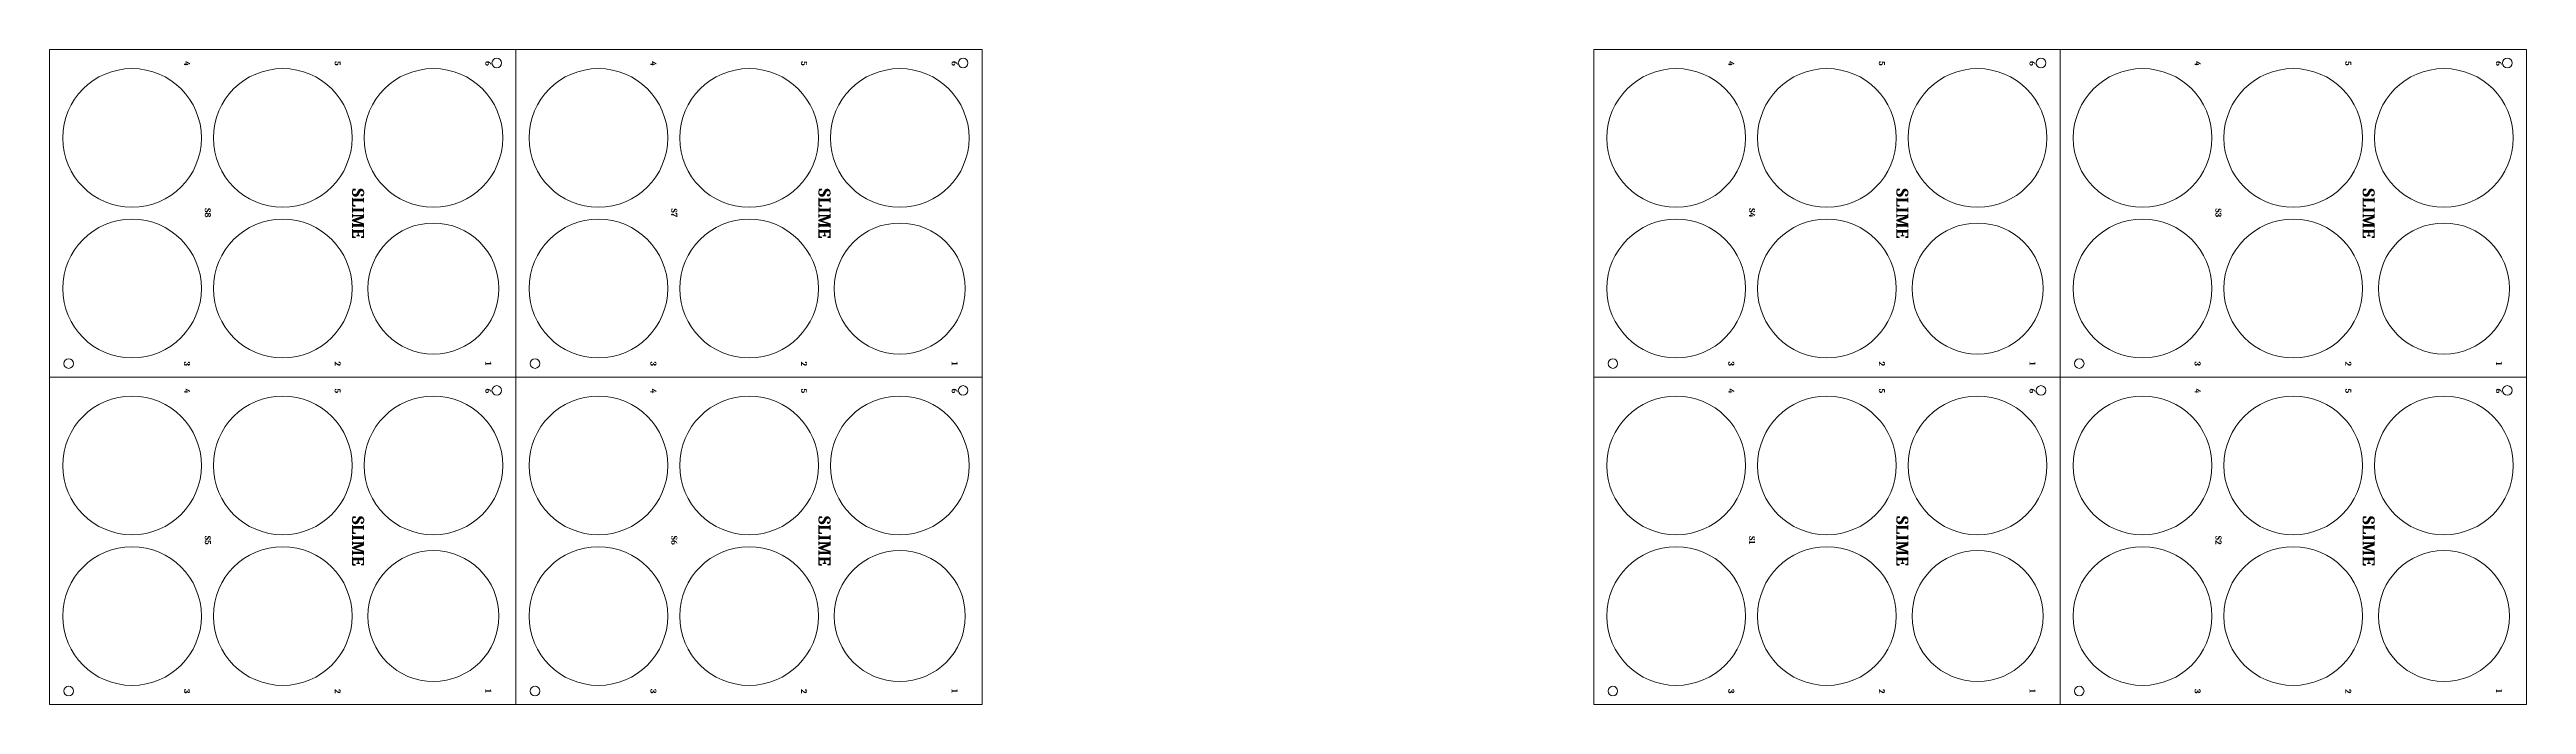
# Model space of a CAD drawing. Header units: centimetres. Extents: x -45.4 to 22.9, y -50.8 to 6.9.
# Drawn here: x -45.4 to 19.3, y -10.2 to 6.9 of the extents above; entities outside this region: 1.
import ezdxf

# ---------------------------------------------------------------- set-up
doc = ezdxf.new("R2010")
doc.units = ezdxf.units.CM
doc.header["$MEASUREMENT"] = 0
for name, color, linetype, lineweight in [('cuts', 6, 'Continuous', 0), ('final cut', 4, 'Continuous', 0), ('peghole_cut', 6, 'Continuous', 0), ('Raster Engraving - light', 1, 'Continuous', 13)]:
    doc.layers.add(name, color=color, linetype=linetype, lineweight=lineweight)
doc.layers.add('engrave', color=10, linetype='Continuous')

msp = doc.modelspace()

# ---------------------------------------------------------------- linework, layer by layer
msp.add_open_spline([(22.86, -50.8), (7.62, -50.8), (-7.62, -50.8), (-22.86, -50.8)], degree=3)
at = {"layer": 'cuts'}
for centre, radius in [((-43.227, 4.601), 1.813), ((-39.29, 4.601), 1.813), ((-35.352, 4.601), 1.813), ((-31.04, 4.601), 1.813), ((-27.102, 4.601), 1.813), ((-23.165, 4.601), 1.813), ((-2.872, 4.601), 1.813), ((1.066, 4.601), 1.813), ((5.003, 4.601), 1.813), ((9.316, 4.601), 1.813), ((13.253, 4.601), 1.813), ((17.191, 4.601), 1.813), ((-43.227, 0.664), 1.813), ((-39.29, 0.664), 1.813), ((-35.352, 0.664), 1.713), ((-31.04, 0.664), 1.813), ((-27.102, 0.664), 1.813), ((-23.165, 0.664), 1.713), ((-2.872, 0.664), 1.813), ((1.066, 0.664), 1.813), ((5.003, 0.664), 1.713), ((9.316, 0.664), 1.813), ((13.253, 0.664), 1.813), ((17.191, 0.664), 1.713), ((-43.227, -3.961), 1.813), ((-39.29, -3.961), 1.813), ((-35.352, -3.961), 1.813), ((-31.04, -3.961), 1.813), ((-27.102, -3.961), 1.813), ((-23.165, -3.961), 1.813), ((-2.872, -3.961), 1.813), ((1.066, -3.961), 1.813), ((5.003, -3.961), 1.813), ((9.316, -3.961), 1.813), ((13.253, -3.961), 1.813), ((17.191, -3.961), 1.813), ((-43.227, -7.899), 1.813), ((-39.29, -7.899), 1.813), ((-35.352, -7.899), 1.713), ((-31.04, -7.899), 1.813), ((-27.102, -7.899), 1.813), ((-23.165, -7.899), 1.713), ((-2.872, -7.899), 1.813), ((1.066, -7.899), 1.813), ((5.003, -7.899), 1.713), ((9.316, -7.899), 1.813), ((13.253, -7.899), 1.813), ((17.191, -7.899), 1.713)]:
    msp.add_circle(centre, radius, dxfattribs=at)
at = {"layer": 'final cut'}
for p, q in [((-45.384, 6.914), (-45.384, -10.211)), ((-45.384, 6.914), (-21.009, 6.914)), ((-33.196, 6.914), (-33.196, -10.211)), ((-21.009, 6.914), (-21.009, -10.211)), ((-5.028, 6.914), (-5.028, -10.211)), ((-5.028, 6.914), (19.347, 6.914)), ((7.16, 6.914), (7.16, -10.211)), ((19.347, 6.914), (19.347, -10.211)), ((-45.384, -1.649), (-21.009, -1.649)), ((-5.028, -1.649), (19.347, -1.649)), ((-45.384, -10.211), (-21.009, -10.211)), ((-5.028, -10.211), (19.347, -10.211))]:
    msp.add_line(p, q, dxfattribs=at)
at = {"layer": 'peghole_cut'}
for centre in [(-33.696, 6.562), (-21.509, 6.562), (6.66, 6.562), (18.847, 6.562), (-44.884, -1.298), (-32.696, -1.298), (-4.528, -1.298), (7.66, -1.298), (-33.696, -2), (-21.509, -2), (6.66, -2), (18.847, -2), (-44.884, -9.86), (-32.696, -9.86), (-4.528, -9.86), (7.66, -9.86)]:
    msp.add_circle(centre, 0.125, dxfattribs=at)

# ---------------------------------------------------------------- texts
at = {"layer": 'engrave', "attachment_point": 1, "rotation": 270}
for s, heights, insert, char_height in [('{\\fCambria Math|b1|i0|c0|p18;4}', [0], (-41.712, 6.612), 0.15748), ('{\\fCambria Math|b1|i0|c0|p18;5}', [0], (-37.775, 6.612), 0.15748), ('{\\fCambria Math|b1|i0|c0|p18;6}', [0], (-33.837, 6.612), 0.15748), ('{\\fCambria Math|b1|i0|c0|p18;4}', [0], (-29.525, 6.612), 0.15748), ('{\\fCambria Math|b1|i0|c0|p18;5}', [0], (-25.587, 6.612), 0.15748), ('{\\fCambria Math|b1|i0|c0|p18;6}', [0], (-21.65, 6.612), 0.15748), ('{\\fCambria Math|b1|i0|c0|p18;4}', [0], (-1.357, 6.612), 0.15748), ('{\\fCambria Math|b1|i0|c0|p18;5}', [0], (2.581, 6.612), 0.15748), ('{\\fCambria Math|b1|i0|c0|p18;6}', [0], (6.518, 6.612), 0.15748), ('{\\fCambria Math|b1|i0|c0|p18;4}', [0], (10.831, 6.612), 0.15748), ('{\\fCambria Math|b1|i0|c0|p18;5}', [0], (14.768, 6.612), 0.15748), ('{\\fCambria Math|b1|i0|c0|p18;6}', [0], (18.706, 6.612), 0.15748), ('\\pxqc;{\\fCambria Math|b1|i0|c0|p18;SLIME}', [0.319], (-37.162, 2.821), 0.31496), ('\\pxqc;{\\fCambria Math|b1|i0|c0|p18;SLIME}', [0.319], (-24.974, 2.821), 0.31496), ('\\pxqc;{\\fCambria Math|b1|i0|c0|p18;SLIME}', [0.319], (3.194, 2.821), 0.31496), ('\\pxqc;{\\fCambria Math|b1|i0|c0|p18;SLIME}', [0.319], (15.381, 2.821), 0.31496), ('{\\fCambria Math|b1|i0|c0|p18;3}', [0], (-41.712, -1.242), 0.15748), ('{\\fCambria Math|b1|i0|c0|p18;2}', [0], (-37.775, -1.242), 0.15748), ('{\\fCambria Math|b1|i0|c0|p18;1}', [0], (-33.837, -1.242), 0.15748), ('{\\fCambria Math|b1|i0|c0|p18;3}', [0], (-29.525, -1.242), 0.15748), ('{\\fCambria Math|b1|i0|c0|p18;2}', [0], (-25.587, -1.242), 0.15748), ('{\\fCambria Math|b1|i0|c0|p18;1}', [0], (-21.65, -1.242), 0.15748), ('{\\fCambria Math|b1|i0|c0|p18;3}', [0], (-1.357, -1.242), 0.15748), ('{\\fCambria Math|b1|i0|c0|p18;2}', [0], (2.581, -1.242), 0.15748), ('{\\fCambria Math|b1|i0|c0|p18;1}', [0], (6.518, -1.242), 0.15748), ('{\\fCambria Math|b1|i0|c0|p18;3}', [0], (10.831, -1.242), 0.15748), ('{\\fCambria Math|b1|i0|c0|p18;2}', [0], (14.768, -1.242), 0.15748), ('{\\fCambria Math|b1|i0|c0|p18;1}', [0], (18.706, -1.242), 0.15748), ('{\\fCambria Math|b1|i0|c0|p18;4}', [0], (-41.712, -1.951), 0.15748), ('{\\fCambria Math|b1|i0|c0|p18;5}', [0], (-37.775, -1.951), 0.15748), ('{\\fCambria Math|b1|i0|c0|p18;6}', [0], (-33.837, -1.951), 0.15748), ('{\\fCambria Math|b1|i0|c0|p18;4}', [0], (-29.525, -1.951), 0.15748), ('{\\fCambria Math|b1|i0|c0|p18;5}', [0], (-25.587, -1.951), 0.15748), ('{\\fCambria Math|b1|i0|c0|p18;6}', [0], (-21.65, -1.951), 0.15748), ('{\\fCambria Math|b1|i0|c0|p18;4}', [0], (-1.357, -1.951), 0.15748), ('{\\fCambria Math|b1|i0|c0|p18;5}', [0], (2.581, -1.951), 0.15748), ('{\\fCambria Math|b1|i0|c0|p18;6}', [0], (6.518, -1.951), 0.15748), ('{\\fCambria Math|b1|i0|c0|p18;4}', [0], (10.831, -1.951), 0.15748), ('{\\fCambria Math|b1|i0|c0|p18;5}', [0], (14.768, -1.951), 0.15748), ('{\\fCambria Math|b1|i0|c0|p18;6}', [0], (18.706, -1.951), 0.15748), ('\\pxqc;{\\fCambria Math|b1|i0|c0|p18;SLIME}', [0.319], (-37.162, -5.742), 0.31496), ('\\pxqc;{\\fCambria Math|b1|i0|c0|p18;SLIME}', [0.319], (-24.974, -5.742), 0.31496), ('\\pxqc;{\\fCambria Math|b1|i0|c0|p18;SLIME}', [0.319], (3.194, -5.742), 0.31496), ('\\pxqc;{\\fCambria Math|b1|i0|c0|p18;SLIME}', [0.319], (15.381, -5.742), 0.31496), ('{\\fCambria Math|b1|i0|c0|p18;3}', [0], (-41.712, -9.805), 0.15748), ('{\\fCambria Math|b1|i0|c0|p18;2}', [0], (-37.775, -9.805), 0.15748), ('{\\fCambria Math|b1|i0|c0|p18;1}', [0], (-33.837, -9.805), 0.15748), ('{\\fCambria Math|b1|i0|c0|p18;3}', [0], (-29.525, -9.805), 0.15748), ('{\\fCambria Math|b1|i0|c0|p18;2}', [0], (-25.587, -9.805), 0.15748), ('{\\fCambria Math|b1|i0|c0|p18;1}', [0], (-21.65, -9.805), 0.15748), ('{\\fCambria Math|b1|i0|c0|p18;3}', [0], (-1.357, -9.805), 0.15748), ('{\\fCambria Math|b1|i0|c0|p18;2}', [0], (2.581, -9.805), 0.15748), ('{\\fCambria Math|b1|i0|c0|p18;1}', [0], (6.518, -9.805), 0.15748), ('{\\fCambria Math|b1|i0|c0|p18;3}', [0], (10.831, -9.805), 0.15748), ('{\\fCambria Math|b1|i0|c0|p18;2}', [0], (14.768, -9.805), 0.15748), ('{\\fCambria Math|b1|i0|c0|p18;1}', [0], (18.706, -9.805), 0.15748)]:
    msp.add_mtext_dynamic_manual_height_columns(s, width=0.39077, gutter_width=0.394, heights=heights, dxfattribs=dict(at, insert=insert, char_height=char_height))
at = {"layer": 'Raster Engraving - light', "char_height": 0.15748, "attachment_point": 1, "rotation": 270}
for s, heights, insert in [('\\pxqc;{\\fCambria Math|b1|i0|c0|p18;S8}', [0], (-41.168, 2.839)), ('\\pxqc;{\\fCambria Math|b1|i0|c0|p18;S7}', [0], (-28.981, 2.839)), ('\\pxqc;{\\fCambria Math|b1|i0|c0|p18;S4}', [0], (-0.812, 2.839)), ('\\pxqc;{\\fCambria Math|b1|i0|c0|p18;S3}', [0], (11.375, 2.839)), ('\\pxqc;{\\fCambria Math|b1|i0|c0|p18;S5}', [0], (-41.168, -5.723)), ('{\\fCambria Math|b1|i0|c0|p18;S6}', [0.253], (-28.978, -5.799)), ('\\pxqc;{\\fCambria Math|b1|i0|c0|p18;S1}', [0], (-0.812, -5.723)), ('{\\fCambria Math|b1|i0|c0|p18;S2}', [0.253], (11.378, -5.799))]:
    msp.add_mtext_dynamic_manual_height_columns(s, width=0.39077, gutter_width=0.394, heights=heights, dxfattribs=dict(at, insert=insert))

doc.saveas('drawing.dxf')
